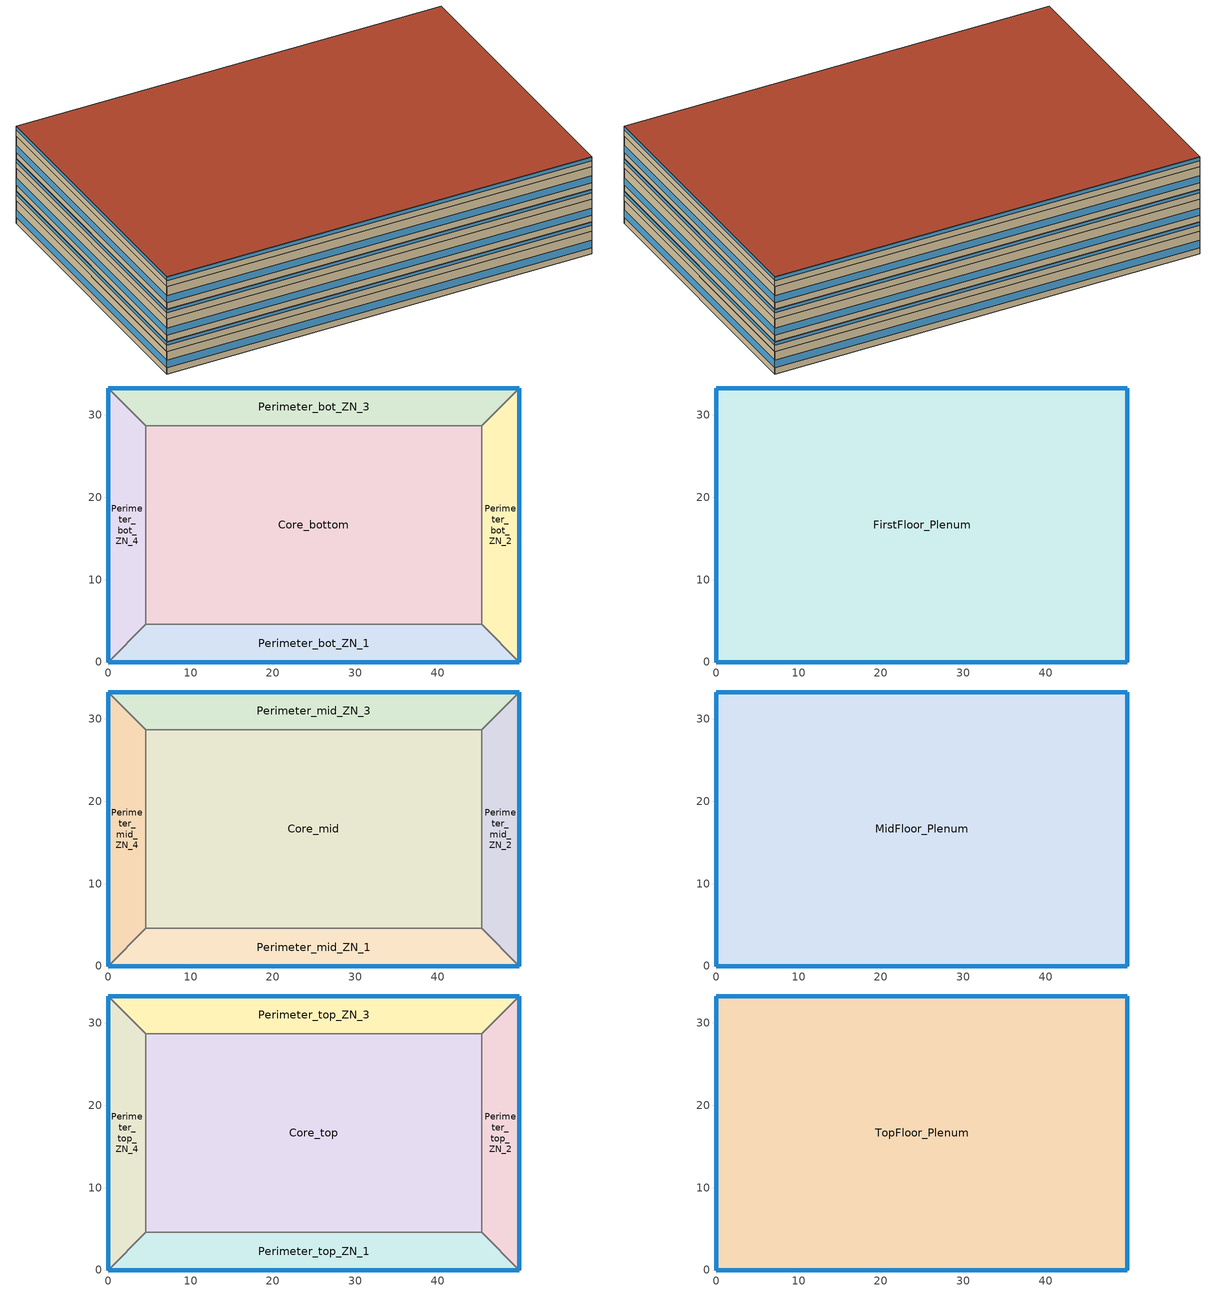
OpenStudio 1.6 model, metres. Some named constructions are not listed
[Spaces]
Perimeter_bot_ZN_3
 floor ground: 49.91,33.27 45.34,28.7 4.57,28.7 0,33.27 z0
 wall outside: 49.91,33.27 0,33.27 z0:2.74
 wall to Perimeter_bot_ZN_2: 45.34,28.7 49.91,33.27 z0:2.74
 wall to Core_bottom: 4.57,28.7 45.34,28.7 z0:2.74
 wall to Perimeter_bot_ZN_4: 0,33.27 4.57,28.7 z0:2.74
 window: 49.89,33.27 0.03,33.27 z0.76:1.65
Perimeter_bot_ZN_1
 floor ground: 45.34,4.57 49.91,0 0,0 4.57,4.57 z0
 wall outside: 0,0 49.91,0 z0:2.74
 wall to Core_bottom: 45.34,4.57 4.57,4.57 z0:2.74
 wall to Perimeter_bot_ZN_4: 4.57,4.57 0,0 z0:2.74
 wall to Perimeter_bot_ZN_2: 49.91,0 45.34,4.57 z0:2.74
 window: 0.03,0 49.89,0 z0.76:1.65
Core_bottom
 floor ground: 45.34,28.7 45.34,4.57 4.57,4.57 4.57,28.7 z0
 wall to Perimeter_bot_ZN_4: 4.57,28.7 4.57,4.57 z0:2.74
 wall to Perimeter_bot_ZN_2: 45.34,4.57 45.34,28.7 z0:2.74
Perimeter_bot_ZN_4
 floor ground: 0,33.27 4.57,28.7 4.57,4.57 0,0 z0
 wall outside: 0,33.27 0,0 z0:2.74
 window: 0,33.25 0,0.03 z0.76:1.65
Perimeter_bot_ZN_2
 floor ground: 49.91,33.27 49.91,0 45.34,4.57 45.34,28.7 z0
 wall outside: 49.91,0 49.91,33.27 z0:2.74
 window: 49.91,0.03 49.91,33.25 z0.76:1.65
FirstFloor_Plenum
 floor to Perimeter_bot_ZN_4: 0,33.27 4.57,28.7 4.57,4.57 0,0 z2.74
 floor to Perimeter_bot_ZN_2: 49.91,33.27 49.91,0 45.34,4.57 45.34,28.7 z2.74
 floor to Perimeter_bot_ZN_3: 49.91,33.27 45.34,28.7 4.57,28.7 0,33.27 z2.74
 floor to Perimeter_bot_ZN_1: 45.34,4.57 49.91,0 0,0 4.57,4.57 z2.74
 floor to Core_bottom: 45.34,28.7 45.34,4.57 4.57,4.57 4.57,28.7 z2.74
 wall outside: 49.91,33.27 0,33.27 0,0 49.91,0 49.91,33.27 z2.74:3.96
 window: 49.91,0.03 49.91,33.25 / 0,33.25 0,0.03 / 0.03,0 49.89,0 / 49.89,33.27 0.03,33.27 z3.51:3.9
Core_mid
 floor to FirstFloor_Plenum: 45.34,28.7 45.34,4.57 4.57,4.57 4.57,28.7 z3.96
 wall to Perimeter_mid_ZN_3: 45.34,28.7 4.57,28.7 z3.96:6.71
 wall to Perimeter_mid_ZN_2: 45.34,4.57 45.34,28.7 z3.96:6.71
 wall to Perimeter_mid_ZN_1: 4.57,4.57 45.34,4.57 z3.96:6.71
 wall to Perimeter_mid_ZN_4: 4.57,28.7 4.57,4.57 z3.96:6.71
Perimeter_mid_ZN_4
 floor to FirstFloor_Plenum: 0,33.27 4.57,28.7 4.57,4.57 0,0 z3.96
 wall outside: 0,33.27 0,0 z3.96:6.71
 wall to Perimeter_mid_ZN_1: 0,0 4.57,4.57 z3.96:6.71
 wall to Perimeter_mid_ZN_3: 4.57,28.7 0,33.27 z3.96:6.71
 window: 0,33.25 0,0.03 z4.72:5.61
Perimeter_mid_ZN_2
 floor to FirstFloor_Plenum: 49.91,33.27 49.91,0 45.34,4.57 45.34,28.7 z3.96
 wall outside: 49.91,0 49.91,33.27 z3.96:6.71
 wall to Perimeter_mid_ZN_3: 49.91,33.27 45.34,28.7 z3.96:6.71
 wall to Perimeter_mid_ZN_1: 45.34,4.57 49.91,0 z3.96:6.71
 window: 49.91,0.03 49.91,33.25 z4.72:5.61
Perimeter_mid_ZN_1
 floor to FirstFloor_Plenum: 45.34,4.57 49.91,0 0,0 4.57,4.57 z3.96
 wall outside: 0,0 49.91,0 z3.96:6.71
 window: 0.03,0 49.89,0 z4.72:5.61
Perimeter_mid_ZN_3
 floor to FirstFloor_Plenum: 49.91,33.27 45.34,28.7 4.57,28.7 0,33.27 z3.96
 wall outside: 49.91,33.27 0,33.27 z3.96:6.71
 window: 49.89,33.27 0.03,33.27 z4.72:5.61
MidFloor_Plenum
 floor to Perimeter_mid_ZN_3: 49.91,33.27 45.34,28.7 4.57,28.7 0,33.27 z6.71
 floor to Perimeter_mid_ZN_1: 45.34,4.57 49.91,0 0,0 4.57,4.57 z6.71
 floor to Perimeter_mid_ZN_4: 0,33.27 4.57,28.7 4.57,4.57 0,0 z6.71
 floor to Perimeter_mid_ZN_2: 49.91,33.27 49.91,0 45.34,4.57 45.34,28.7 z6.71
 floor to Core_mid: 45.34,28.7 45.34,4.57 4.57,4.57 4.57,28.7 z6.71
 wall outside: 49.91,0 49.91,33.27 0,33.27 0,0 49.91,0 z6.71:7.92
 window: 0,33.25 0,0.03 / 49.91,0.03 49.91,33.25 / 49.89,33.27 0.03,33.27 / 0.03,0 49.89,0 z7.47:7.86
Perimeter_top_ZN_2
 floor to MidFloor_Plenum: 49.91,33.27 49.91,0 45.34,4.57 45.34,28.7 z7.92
 wall outside: 49.91,0 49.91,33.27 z7.92:10.67
 wall to Perimeter_top_ZN_1: 45.34,4.57 49.91,0 z7.92:10.67
 wall to Core_top: 45.34,28.7 45.34,4.57 z7.92:10.67
 wall to Perimeter_top_ZN_3: 49.91,33.27 45.34,28.7 z7.92:10.67
 window: 49.91,0.03 49.91,33.25 z8.69:9.58
Core_top
 floor to MidFloor_Plenum: 45.34,28.7 45.34,4.57 4.57,4.57 4.57,28.7 z7.92
 wall to Perimeter_top_ZN_1: 4.57,4.57 45.34,4.57 z7.92:10.67
 wall to Perimeter_top_ZN_4: 4.57,28.7 4.57,4.57 z7.92:10.67
 wall to Perimeter_top_ZN_3: 45.34,28.7 4.57,28.7 z7.92:10.67
Perimeter_top_ZN_3
 floor to MidFloor_Plenum: 49.91,33.27 45.34,28.7 4.57,28.7 0,33.27 z7.92
 wall outside: 49.91,33.27 0,33.27 z7.92:10.67
 wall to Perimeter_top_ZN_4: 0,33.27 4.57,28.7 z7.92:10.67
 window: 49.89,33.27 0.03,33.27 z8.69:9.58
Perimeter_top_ZN_1
 floor to MidFloor_Plenum: 45.34,4.57 49.91,0 0,0 4.57,4.57 z7.92
 wall outside: 0,0 49.91,0 z7.92:10.67
 wall to Perimeter_top_ZN_4: 4.57,4.57 0,0 z7.92:10.67
 window: 0.03,0 49.89,0 z8.69:9.58
Perimeter_top_ZN_4
 floor to MidFloor_Plenum: 0,33.27 4.57,28.7 4.57,4.57 0,0 z7.92
 wall outside: 0,33.27 0,0 z7.92:10.67
 window: 0,33.25 0,0.03 z8.69:9.58
TopFloor_Plenum
 floor to Perimeter_top_ZN_1: 45.34,4.57 49.91,0 0,0 4.57,4.57 z10.67
 floor to Perimeter_top_ZN_2: 49.91,33.27 49.91,0 45.34,4.57 45.34,28.7 z10.67
 floor to Core_top: 45.34,28.7 45.34,4.57 4.57,4.57 4.57,28.7 z10.67
 floor to Perimeter_top_ZN_4: 0,33.27 4.57,28.7 4.57,4.57 0,0 z10.67
 floor to Perimeter_top_ZN_3: 49.91,33.27 45.34,28.7 4.57,28.7 0,33.27 z10.67
 wall outside: 0,33.27 0,0 49.91,0 49.91,33.27 0,33.27 z10.67:11.89
 window: 49.89,33.27 0.03,33.27 / 0.03,0 49.89,0 z11.43:11.82; 49.91,0.03 49.91,33.25 / 0,33.25 0,0.03 z11.43:11.83
 roof outside: 49.91,0 49.91,33.27 0,33.27 0,0 z11.89
[Site]
Calgary Int'l_AB_CAN: Latitude {deg}=51.12; Longitude {deg}=-114.02; Time Zone {hr}=-7; Elevation {m}=1084; Terrain=City
[Building]
c:/test//MediumOffice.osm: North Axis {deg}=0; Default Construction Set=DND-Concrete at climate 7a
[Site:WaterMainsTemperature]
Calculation Method=Correlation; Annual Average Outdoor Air Temperature {C}=3.94167; Maximum Difference In Monthly Average Outdoor Air Temperatures {deltaC}=25
[SizingPeriod:DesignDay] Barometric Pressure {Pa}=88963; Sky Clearness=0; Rain Indicator=0; Snow Indicator=0; Day of Month=21; Daylight Saving Time Indicator=0; Humidity Indicating Type=Wetbulb; Dry-Bulb Temperature Range Modifier Type=DefaultMultipliers
Name | Maximum Dry-Bulb Temperature {C} | Daily Dry-Bulb Temperature Range {deltaC} | Humidity Indicating Conditions at Maximum Dry-Bulb {BasedOnField A3} | Wind Speed {m/s} | Wind Direction {deg} | Month | Day Type | Solar Model Indicator | ASHRAE Taub | ASHRAE Taud
Calgary Int'l Ann Clg .4% Condns DB=>MWB | 28.6 | 12.3 | 15.7 | 4.6 | 160 | 7 | SummerDesignDay | ASHRAETau | 0.341 | 2.408
Calgary Int'l Ann Clg .4% Condns WB=>MDB | 25.4 | 12.3 | 17.3 | 4.6 | 160 | 7 | SummerDesignDay | ASHRAETau | 0.341 | 2.408
Calgary Int'l Ann Htg 99.6% Condns DB | -29.1 | 0 | -29.1 | 2.9 | 0 | 1 | WinterDesignDay | ASHRAEClearSky
[DefaultConstructionSet]
DND-Concrete at climate 7a: Default Exterior Surface Constructions=DND-Concrete at climate 7a; Default Interior Surface Constructions=000_Interior_DefSurfCons 12; Default Ground Contact Surface Constructions=DND-Concrete at climate 7a 1; Default Exterior SubSurface Constructions=DND-Concrete at climate 7a; Default Interior SubSurface Constructions=000_Interior_DefSubCons 12; Interior Partition Construction=000_Interior Partition
[DefaultSurfaceConstructions]
Name | Floor Construction | Wall Construction | Roof Ceiling Construction
000_Interior_DefSurfCons 12 | 000_Interior Floor | 000_Interior Wall | 000_Interior Ceiling
DND-Concrete at climate 7a | Customized opaque construction {64ea5e18-8ef0-4a18-aa2d-032621515285} to conductance of 0.162 | Customized opaque construction {314d41c6-105f-4d7d-bc57-b7ee09d7b3fe} to conductance of 0.21 | Customized opaque construction {757be58f-e19a-4454-ab84-0e127b925613} to conductance of 0.162
DND-Concrete at climate 7a 1 | Customized opaque construction {75aecfee-9aff-4ff1-9cd6-2ecd756621de} to conductance of 0.757 | Customized opaque construction {cbfaf5c2-529d-4cbb-8e68-963441ba25d3} to conductance of 0.284 | Customized opaque construction {64ea5e18-8ef0-4a18-aa2d-032621515285} to conductance of 0.284
[DefaultSubSurfaceConstructions]
Name | Fixed Window Construction | Operable Window Construction | Door Construction | Glass Door Construction | Skylight Construction | Tubular Daylight Dome Construction | Tubular Daylight Diffuser Construction | Overhead Door Construction
000_Interior_DefSubCons 12 | 000_Interior Window | 000_Interior Window | 000_Interior Door | 000_Exterior Window | 000_Exterior Window | 000_Interior Window | 000_Interior Window
DND-Concrete at climate 7a | Customized Fenestration: cond=0.220 tvis=0.210 tsol=0.500 | Customized Fenestration: cond=0.220 tvis=0.210 tsol=0.500 | Customized opaque construction {47604158-4a39-4133-a08d-aa41bb9ecc0f} to conductance of 2.2 | Customized Fenestration: cond=0.220 tvis=0.210 tsol=0.500 | Customized Fenestration: cond=0.220 tvis=0.210 tsol=0.500 | Customized Fenestration: cond=0.220 tvis=0.210 tsol=0.500 | Customized Fenestration: cond=0.220 tvis=0.210 tsol=0.500 | Customized opaque construction {02fda915-e9c7-453c-9487-8c7656eee283} to conductance of 2.2
[Construction]
000_Interior Partition; 000_Interior Door: 000_G05 25mm wood
000_Interior Floor: 000_F16 Acoustic tile, 000_F05 Ceiling air space resistance, 000_M11 100mm lightweight concrete
000_Interior Wall: 000_G01a 19mm gypsum board, 000_F04 Wall air space resistance, 000_G01a 19mm gypsum board
000_Interior Ceiling: 000_M11 100mm lightweight concrete, 000_F05 Ceiling air space resistance, 000_F16 Acoustic tile
000_Interior Window: 000_Clear 3mm
000_Exterior Window: 000_Clear 3mm, 000_Air 13mm, 000_Clear 3mm
Customized Fenestration: cond=0.220 tvis=0.210 tsol=0.500: Customized Fenestration:: cond=0.220 tvis=0.210 tsol=0.500
[Material]
Name | Roughness | Thickness | Conductivity | Density | Specific Heat
000_G05 25mm wood | MediumSmooth | 0.0254 | 0.15 | 608 | 1630
000_G01a 19mm gypsum board | MediumSmooth | 0.019 | 0.16 | 800 | 1090
000_F16 Acoustic tile | MediumSmooth | 0.0191 | 0.06 | 368 | 590
000_M11 100mm lightweight concrete | MediumRough | 0.1016 | 0.53 | 1280 | 840
[Material:AirGap]
Name | Thermal Resistance
000_F05 Ceiling air space resistance | 0.18
000_F04 Wall air space resistance | 0.15
[WindowMaterial:SimpleGlazingSystem]
Customized Fenestration:: cond=0.220 tvis=0.210 tsol=0.500: U-Factor {W/m2-K}=2.2; Solar Heat Gain Coefficient=0.6; Visible Transmittance=0.21
[WindowMaterial:Glazing]
000_Clear 3mm: Optical Data Type=SpectralAverage; Thickness=0.003; Solar Transmittance at Normal Incidence=0.837; Front Side Solar Reflectance at Normal Incidence=0.075; Back Side Solar Reflectance at Normal Incidence=0.075; Visible Transmittance at Normal Incidence=0.898; Front Side Visible Reflectance at Normal Incidence=0.081; Back Side Visible Reflectance at Normal Incidence=0.081; Infrared Transmittance at Normal Incidence=0; Front Side Infrared Hemispherical Emissivity=0.84; Back Side Infrared Hemispherical Emissivity=0.84; Conductivity=0.9
[WindowMaterial:Gas]
000_Air 13mm: Gas Type=Air; Thickness=0.0127
[ThermalZone] Multiplier=1; Thermostat=NECB-A; Use Ideal Air Loads=Yes
Perimeter_bot_ZN_2 Thermal Zone; TopFloor_Plenum Thermal Zone; Perimeter_bot_ZN_3 Thermal Zone; Perimeter_top_ZN_1 Thermal Zone; Perimeter_mid_ZN_3 Thermal Zone; FirstFloor_Plenum Thermal Zone; Perimeter_bot_ZN_1 Thermal Zone; Core_bottom Thermal Zone; Perimeter_mid_ZN_1 Thermal Zone; Core_top Thermal Zone; Perimeter_top_ZN_2 Thermal Zone; Core_mid Thermal Zone; Perimeter_top_ZN_3 Thermal Zone; MidFloor_Plenum Thermal Zone; Perimeter_mid_ZN_4 Thermal Zone; Perimeter_mid_ZN_2 Thermal Zone; Perimeter_bot_ZN_4 Thermal Zone; Perimeter_top_ZN_4 Thermal Zone
[Sizing:Zone] Zone Cooling Design Supply Air Humidity Ratio {kg-H2O/kg-air}=0.0085; Zone Heating Design Supply Air Humidity Ratio {kg-H2O/kg-air}=0.008; Cooling Design Air Flow Method=DesignDay; Heating Design Air Flow Method=DesignDay
Name | Zone Cooling Design Supply Air Temperature {C} | Zone Heating Design Supply Air Temperature {C}
Perimeter_bot_ZN_2 Thermal Zone; Perimeter_bot_ZN_3 Thermal Zone; Perimeter_top_ZN_1 Thermal Zone; Perimeter_mid_ZN_3 Thermal Zone; Perimeter_bot_ZN_1 Thermal Zone; Core_bottom Thermal Zone; Perimeter_mid_ZN_1 Thermal Zone; Core_top Thermal Zone; Perimeter_top_ZN_2 Thermal Zone; Core_mid Thermal Zone; Perimeter_top_ZN_3 Thermal Zone; Perimeter_mid_ZN_4 Thermal Zone; Perimeter_mid_ZN_2 Thermal Zone; Perimeter_bot_ZN_4 Thermal Zone; Perimeter_top_ZN_4 Thermal Zone | 12.8 | 50
TopFloor_Plenum Thermal Zone; FirstFloor_Plenum Thermal Zone; MidFloor_Plenum Thermal Zone | 14 | 40
[Space] Building Story=1
Name | Space Type | Thermal Zone | Part of Total Floor Area
Perimeter_bot_ZN_2 | NECB-Office - open plan | Perimeter_bot_ZN_2 Thermal Zone | Yes
TopFloor_Plenum | NECB-- undefined --A | TopFloor_Plenum Thermal Zone | No
Perimeter_bot_ZN_3 | NECB-Office - open plan | Perimeter_bot_ZN_3 Thermal Zone | Yes
Perimeter_top_ZN_1 | NECB-Office - open plan | Perimeter_top_ZN_1 Thermal Zone | Yes
Perimeter_mid_ZN_3 | NECB-Office - open plan | Perimeter_mid_ZN_3 Thermal Zone | Yes
FirstFloor_Plenum | NECB-- undefined --A | FirstFloor_Plenum Thermal Zone | No
Perimeter_bot_ZN_1 | NECB-Office - open plan | Perimeter_bot_ZN_1 Thermal Zone | Yes
Core_bottom | NECB-Office - open plan | Core_bottom Thermal Zone | Yes
Perimeter_mid_ZN_1 | NECB-Office - open plan | Perimeter_mid_ZN_1 Thermal Zone | Yes
Core_top | NECB-Office - open plan | Core_top Thermal Zone | Yes
Perimeter_top_ZN_2 | NECB-Office - open plan | Perimeter_top_ZN_2 Thermal Zone | Yes
Core_mid | NECB-Office - open plan | Core_mid Thermal Zone | Yes
Perimeter_top_ZN_3 | NECB-Office - open plan | Perimeter_top_ZN_3 Thermal Zone | Yes
MidFloor_Plenum | NECB-Office - open plan | MidFloor_Plenum Thermal Zone | No
Perimeter_mid_ZN_4 | NECB-Office - open plan | Perimeter_mid_ZN_4 Thermal Zone | Yes
Perimeter_mid_ZN_2 | NECB-Office - open plan | Perimeter_mid_ZN_2 Thermal Zone | Yes
Perimeter_bot_ZN_4 | NECB-Office - open plan | Perimeter_bot_ZN_4 Thermal Zone | Yes
Perimeter_top_ZN_4 | NECB-Office - open plan | Perimeter_top_ZN_4 Thermal Zone | Yes
[BuildingStory]
1
[DefaultScheduleSet]
NECB-A: Hours of Operation Schedule=NECB-A-Fan; Number of People Schedule=NECB-A-Occ; Lighting Schedule=NECB-A-Ltg; Electric Equipment Schedule=NECB-A-Equ; Hot Water Equipment Schedule=NECB-A-HW; Infiltration Schedule=FRACTION_ALWAYS_ON; Other Equipment Schedule=NECB-A-Proc
[ThermostatSetpoint:DualSetpoint]
NECB-A: Heating Setpoint Temperature Schedule=NECB-A-Htg; Cooling Setpoint Temperature Schedule=NECB-A-Clg
[SpaceInfiltration:DesignFlowRate] Schedule=FRACTION_ALWAYS_ON; Design Flow Rate Calculation Method=Flow/ExteriorArea; Flow per Exterior Surface Area {m3/s-m2}=0.00025; Constant Term Coefficient=1; Temperature Term Coefficient=0; Velocity Term Coefficient=0; Velocity Squared Term Coefficient=0
Name | Space or SpaceType
NECB-- undefined --sched-A-inf | NECB-- undefined --A
NECB-Office - open plan-sched-A-inf | NECB-Office - open plan
[SpaceType] Default Schedule Set=NECB-A
Name | Design Specification Outdoor Air Object
NECB-- undefined --A
NECB-Office - open plan | NECB-Office - open plan-sched-A-oa
[Lights:Definition]
NECB-Office - open plan-sched-A-lights-def: Design Level Calculation Method=Watts/Area; Watts per Space Floor Area {W/m2}=11
[HotWaterEquipment:Definition]
NECB-Office - open plan-sched-A-dhw-def: Design Level Calculation Method=Watts/Area; Watts per Space Floor Area {W/m2}=90
[People:Definition]
NECB-Office - open plan-sched-A-people-def: Number of People Calculation Method=Area/Person; Space Floor Area per Person {m2/person}=20; Fraction Radiant=0.3
[ElectricEquipment:Definition]
NECB-Office - open plan-sched-A-elec-def: Design Level Calculation Method=Watts/Area; Watts per Space Floor Area {W/m2}=7.5
[People]
NECB-Office - open plan-sched-A-people: People Definition=NECB-Office - open plan-sched-A-people-def; Space or SpaceType=NECB-Office - open plan; Activity Level Schedule=activity 120W; Multiplier=1
[Lights]
NECB-Office - open plan-sched-A-lights: Lights Definition=NECB-Office - open plan-sched-A-lights-def; Space or SpaceType=NECB-Office - open plan; Multiplier=1
[ElectricEquipment]
NECB-Office - open plan-sched-A-elec: Electric Equipment Definition=NECB-Office - open plan-sched-A-elec-def; Space or SpaceType=NECB-Office - open plan; Multiplier=1
[HotWaterEquipment]
NECB-Office - open plan-sched-A-dhw: Hot Water Equipment Definition=NECB-Office - open plan-sched-A-dhw-def; Space or SpaceType=NECB-Office - open plan; Multiplier=1
[DesignSpecification:OutdoorAir]
NECB-Office - open plan-sched-A-oa: Outdoor Air Method=Maximum; Outdoor Air Flow per Person {m3/s-person}=0.00864102; Outdoor Air Flow per Floor Area {m3/s-m2}=0; Outdoor Air Flow Rate {m3/s}=0; Outdoor Air Flow Air Changes per Hour {1/hr}=0; Outdoor Air Flow Rate Fraction Schedule=FRACTION_ALWAYS_ON
[Schedule:Ruleset]
Name | Default Day Schedule
FRACTION_ALWAYS_ON | Schedule Day 1
NECB-A-Occ | Schedule Day 2
NECB-A-Ltg | Schedule Day 3
NECB-A-Equ | Schedule Day 4
NECB-A-Fan | Schedule Day 5
NECB-A-Proc | Schedule Day 6
NECB-A-Clg | Schedule Day 7
NECB-A-Htg | Schedule Day 8
NECB-A-HW | Schedule Day 9
activity 120W | Schedule Day 74
[Schedule:Day]
Schedule Day 1; wkdFRACTION_ALWAYS_ON 1; satFRACTION_ALWAYS_ON 1; sunFRACTION_ALWAYS_ON 1: 1, 0, 1, 2, 0, 1, 3, 0, 1, 4, 0, 1, 5, 0, 1, 6, 0, 1, 7, 0, 1, 8, 0, 1, 9, 0, 1, 10, 0, 1, 11, 0, 1, 12, 0, 1, 13, 0, 1, 14, 0, 1, 15, 0, 1, 16, 0, 1, 17, 0, 1, 18, 0, 1, 19, 0, 1, 20, 0, 1, 21, 0, 1, 22, 0, 1, 23, 0, 1, 24, 0, 1
Schedule Day 2; wkdNECB-A-Occ 1: 1, 0, 0, 2, 0, 0, 3, 0, 0, 4, 0, 0, 5, 0, 0, 6, 0, 0, 7, 0, 0, 8, 0, 0.1, 9, 0, 0.7, 10, 0, 0.9, 11, 0, 0.9, 12, 0, 0.9, 13, 0, 0.5, 14, 0, 0.5, 15, 0, 0.9, 16, 0, 0.9, 17, 0, 0.9, 18, 0, 0.7, 19, 0, 0.3, 20, 0, 0.1, 21, 0, 0.1, 22, 0, 0.1, 23, 0, 0.1, 24, 0, 0
satNECB-A-Occ 1; sunNECB-A-Occ 1; satNECB-A-Fan 1; sunNECB-A-Fan 1: 1, 0, 0, 2, 0, 0, 3, 0, 0, 4, 0, 0, 5, 0, 0, 6, 0, 0, 7, 0, 0, 8, 0, 0, 9, 0, 0, 10, 0, 0, 11, 0, 0, 12, 0, 0, 13, 0, 0, 14, 0, 0, 15, 0, 0, 16, 0, 0, 17, 0, 0, 18, 0, 0, 19, 0, 0, 20, 0, 0, 21, 0, 0, 22, 0, 0, 23, 0, 0, 24, 0, 0
Schedule Day 3; wkdNECB-A-Ltg 1: 1, 0, 0.05, 2, 0, 0.05, 3, 0, 0.05, 4, 0, 0.05, 5, 0, 0.05, 6, 0, 0.05, 7, 0, 0.05, 8, 0, 0.3, 9, 0, 0.8, 10, 0, 0.9, 11, 0, 0.9, 12, 0, 0.9, 13, 0, 0.9, 14, 0, 0.9, 15, 0, 0.9, 16, 0, 0.9, 17, 0, 0.9, 18, 0, 0.8, 19, 0, 0.5, 20, 0, 0.3, 21, 0, 0.3, 22, 0, 0.1, 23, 0, 0.1, 24, 0, 0.05
satNECB-A-Ltg 1; sunNECB-A-Ltg 1; satNECB-A-HW 1; sunNECB-A-HW 1: 1, 0, 0.05, 2, 0, 0.05, 3, 0, 0.05, 4, 0, 0.05, 5, 0, 0.05, 6, 0, 0.05, 7, 0, 0.05, 8, 0, 0.05, 9, 0, 0.05, 10, 0, 0.05, 11, 0, 0.05, 12, 0, 0.05, 13, 0, 0.05, 14, 0, 0.05, 15, 0, 0.05, 16, 0, 0.05, 17, 0, 0.05, 18, 0, 0.05, 19, 0, 0.05, 20, 0, 0.05, 21, 0, 0.05, 22, 0, 0.05, 23, 0, 0.05, 24, 0, 0.05
Schedule Day 4; wkdNECB-A-Equ 1; Schedule Day 6; wkdNECB-A-Proc 1: 1, 0, 0.2, 2, 0, 0.2, 3, 0, 0.2, 4, 0, 0.2, 5, 0, 0.2, 6, 0, 0.2, 7, 0, 0.2, 8, 0, 0.3, 9, 0, 0.8, 10, 0, 0.9, 11, 0, 0.9, 12, 0, 0.9, 13, 0, 0.9, 14, 0, 0.9, 15, 0, 0.9, 16, 0, 0.9, 17, 0, 0.9, 18, 0, 0.9, 19, 0, 0.5, 20, 0, 0.3, 21, 0, 0.3, 22, 0, 0.2, 23, 0, 0.2, 24, 0, 0.2
satNECB-A-Equ 1; sunNECB-A-Equ 1; satNECB-A-Proc 1; sunNECB-A-Proc 1: 1, 0, 0.2, 2, 0, 0.2, 3, 0, 0.2, 4, 0, 0.2, 5, 0, 0.2, 6, 0, 0.2, 7, 0, 0.2, 8, 0, 0.2, 9, 0, 0.2, 10, 0, 0.2, 11, 0, 0.2, 12, 0, 0.2, 13, 0, 0.2, 14, 0, 0.2, 15, 0, 0.2, 16, 0, 0.2, 17, 0, 0.2, 18, 0, 0.2, 19, 0, 0.2, 20, 0, 0.2, 21, 0, 0.2, 22, 0, 0.2, 23, 0, 0.2, 24, 0, 0.2
Schedule Day 5; wkdNECB-A-Fan 1: 1, 0, 0, 2, 0, 0, 3, 0, 0, 4, 0, 0, 5, 0, 0, 6, 0, 0, 7, 0, 1, 8, 0, 1, 9, 0, 1, 10, 0, 1, 11, 0, 1, 12, 0, 1, 13, 0, 1, 14, 0, 1, 15, 0, 1, 16, 0, 1, 17, 0, 1, 18, 0, 1, 19, 0, 1, 20, 0, 1, 21, 0, 1, 22, 0, 0, 23, 0, 0, 24, 0, 0
Schedule Day 7; wkdNECB-A-Clg 1: 1, 0, 35, 2, 0, 35, 3, 0, 35, 4, 0, 35, 5, 0, 35, 6, 0, 35, 7, 0, 24, 8, 0, 24, 9, 0, 24, 10, 0, 24, 11, 0, 24, 12, 0, 24, 13, 0, 24, 14, 0, 24, 15, 0, 24, 16, 0, 24, 17, 0, 24, 18, 0, 24, 19, 0, 24, 20, 0, 24, 21, 0, 24, 22, 0, 35, 23, 0, 35, 24, 0, 35
satNECB-A-Clg 1; sunNECB-A-Clg 1: 1, 0, 35, 2, 0, 35, 3, 0, 35, 4, 0, 35, 5, 0, 35, 6, 0, 35, 7, 0, 35, 8, 0, 35, 9, 0, 35, 10, 0, 35, 11, 0, 35, 12, 0, 35, 13, 0, 35, 14, 0, 35, 15, 0, 35, 16, 0, 35, 17, 0, 35, 18, 0, 35, 19, 0, 35, 20, 0, 35, 21, 0, 35, 22, 0, 35, 23, 0, 35, 24, 0, 35
Schedule Day 8; wkdNECB-A-Htg 1: 1, 0, 18, 2, 0, 18, 3, 0, 18, 4, 0, 18, 5, 0, 18, 6, 0, 18, 7, 0, 20, 8, 0, 22, 9, 0, 22, 10, 0, 22, 11, 0, 22, 12, 0, 22, 13, 0, 22, 14, 0, 22, 15, 0, 22, 16, 0, 22, 17, 0, 22, 18, 0, 22, 19, 0, 22, 20, 0, 22, 21, 0, 22, 22, 0, 18, 23, 0, 18, 24, 0, 18
satNECB-A-Htg 1; sunNECB-A-Htg 1: 1, 0, 18, 2, 0, 18, 3, 0, 18, 4, 0, 18, 5, 0, 18, 6, 0, 18, 7, 0, 18, 8, 0, 18, 9, 0, 18, 10, 0, 18, 11, 0, 18, 12, 0, 18, 13, 0, 18, 14, 0, 18, 15, 0, 18, 16, 0, 18, 17, 0, 18, 18, 0, 18, 19, 0, 18, 20, 0, 18, 21, 0, 18, 22, 0, 18, 23, 0, 18, 24, 0, 18
Schedule Day 9; wkdNECB-A-HW 1: 1, 0, 0.05, 2, 0, 0.05, 3, 0, 0.05, 4, 0, 0.05, 5, 0, 0.05, 6, 0, 0.05, 7, 0, 0.05, 8, 0, 0.1, 9, 0, 0.5, 10, 0, 0.5, 11, 0, 0.9, 12, 0, 0.9, 13, 0, 0.9, 14, 0, 0.9, 15, 0, 0.9, 16, 0, 0.9, 17, 0, 0.7, 18, 0, 0.5, 19, 0, 0.3, 20, 0, 0.2, 21, 0, 0.2, 22, 0, 0.2, 23, 0, 0.05, 24, 0, 0.05
Schedule Day 74; wkdactivity 120W 1; satactivity 120W 1; sunactivity 120W 1: 1, 0, 120, 2, 0, 120, 3, 0, 120, 4, 0, 120, 5, 0, 120, 6, 0, 120, 7, 0, 120, 8, 0, 120, 9, 0, 120, 10, 0, 120, 11, 0, 120, 12, 0, 120, 13, 0, 120, 14, 0, 120, 15, 0, 120, 16, 0, 120, 17, 0, 120, 18, 0, 120, 19, 0, 120, 20, 0, 120, 21, 0, 120, 22, 0, 120, 23, 0, 120, 24, 0, 120
[Schedule:Rule] Date Specification Type=DateRange; Start Month=1; Start Day=1; End Month=12; End Day=31
Name | Schedule Ruleset | Rule Order | Day Schedule | Apply Sunday | Apply Monday | Apply Tuesday | Apply Wednesday | Apply Thursday | Apply Friday | Apply Saturday
wkdFRACTION_ALWAYS_ON rule | FRACTION_ALWAYS_ON | 2 | wkdFRACTION_ALWAYS_ON 1 | No | Yes | Yes | Yes | Yes | Yes | No
satFRACTION_ALWAYS_ONrule | FRACTION_ALWAYS_ON | 1 | satFRACTION_ALWAYS_ON 1 | No | No | No | No | No | No | Yes
sunFRACTION_ALWAYS_ONrule | FRACTION_ALWAYS_ON | 0 | sunFRACTION_ALWAYS_ON 1 | Yes | No | No | No | No | No | No
wkdNECB-A-Occ rule | NECB-A-Occ | 2 | wkdNECB-A-Occ 1 | No | Yes | Yes | Yes | Yes | Yes | No
satNECB-A-Occrule | NECB-A-Occ | 1 | satNECB-A-Occ 1 | No | No | No | No | No | No | Yes
sunNECB-A-Occrule | NECB-A-Occ | 0 | sunNECB-A-Occ 1 | Yes | No | No | No | No | No | No
wkdNECB-A-Ltg rule | NECB-A-Ltg | 2 | wkdNECB-A-Ltg 1 | No | Yes | Yes | Yes | Yes | Yes | No
satNECB-A-Ltgrule | NECB-A-Ltg | 1 | satNECB-A-Ltg 1 | No | No | No | No | No | No | Yes
sunNECB-A-Ltgrule | NECB-A-Ltg | 0 | sunNECB-A-Ltg 1 | Yes | No | No | No | No | No | No
wkdNECB-A-Equ rule | NECB-A-Equ | 2 | wkdNECB-A-Equ 1 | No | Yes | Yes | Yes | Yes | Yes | No
satNECB-A-Equrule | NECB-A-Equ | 1 | satNECB-A-Equ 1 | No | No | No | No | No | No | Yes
sunNECB-A-Equrule | NECB-A-Equ | 0 | sunNECB-A-Equ 1 | Yes | No | No | No | No | No | No
wkdNECB-A-Fan rule | NECB-A-Fan | 2 | wkdNECB-A-Fan 1 | No | Yes | Yes | Yes | Yes | Yes | No
satNECB-A-Fanrule | NECB-A-Fan | 1 | satNECB-A-Fan 1 | No | No | No | No | No | No | Yes
sunNECB-A-Fanrule | NECB-A-Fan | 0 | sunNECB-A-Fan 1 | Yes | No | No | No | No | No | No
wkdNECB-A-Proc rule | NECB-A-Proc | 2 | wkdNECB-A-Proc 1 | No | Yes | Yes | Yes | Yes | Yes | No
satNECB-A-Procrule | NECB-A-Proc | 1 | satNECB-A-Proc 1 | No | No | No | No | No | No | Yes
sunNECB-A-Procrule | NECB-A-Proc | 0 | sunNECB-A-Proc 1 | Yes | No | No | No | No | No | No
wkdNECB-A-Clg rule | NECB-A-Clg | 2 | wkdNECB-A-Clg 1 | No | Yes | Yes | Yes | Yes | Yes | No
satNECB-A-Clgrule | NECB-A-Clg | 1 | satNECB-A-Clg 1 | No | No | No | No | No | No | Yes
sunNECB-A-Clgrule | NECB-A-Clg | 0 | sunNECB-A-Clg 1 | Yes | No | No | No | No | No | No
wkdNECB-A-Htg rule | NECB-A-Htg | 2 | wkdNECB-A-Htg 1 | No | Yes | Yes | Yes | Yes | Yes | No
satNECB-A-Htgrule | NECB-A-Htg | 1 | satNECB-A-Htg 1 | No | No | No | No | No | No | Yes
sunNECB-A-Htgrule | NECB-A-Htg | 0 | sunNECB-A-Htg 1 | Yes | No | No | No | No | No | No
wkdNECB-A-HW rule | NECB-A-HW | 2 | wkdNECB-A-HW 1 | No | Yes | Yes | Yes | Yes | Yes | No
satNECB-A-HWrule | NECB-A-HW | 1 | satNECB-A-HW 1 | No | No | No | No | No | No | Yes
sunNECB-A-HWrule | NECB-A-HW | 0 | sunNECB-A-HW 1 | Yes | No | No | No | No | No | No
wkdactivity 120W rule | activity 120W | 2 | wkdactivity 120W 1 | No | Yes | Yes | Yes | Yes | Yes | No
satactivity 120Wrule | activity 120W | 1 | satactivity 120W 1 | No | No | No | No | No | No | Yes
sunactivity 120Wrule | activity 120W | 0 | sunactivity 120W 1 | Yes | No | No | No | No | No | No
